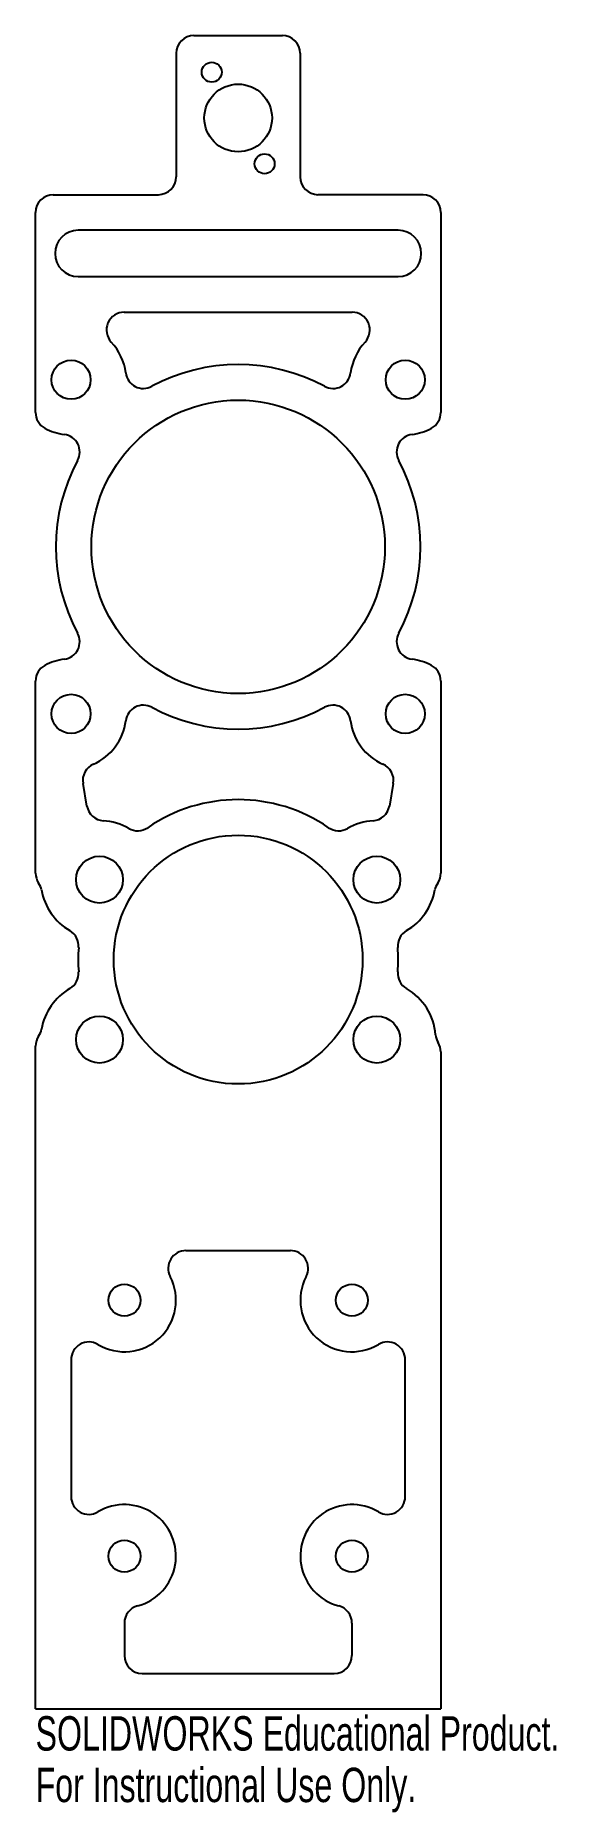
# Model space of a CAD drawing. Header units: millimetres. Extents: x -29 to 45, y -54 to 196.
import ezdxf

# ---------------------------------------------------------------- set-up
doc = ezdxf.new("R2010")
doc.units = ezdxf.units.MM
doc.styles.add('SLDTEXTSTYLE0', font='TXT', dxfattribs={"width": 0.7})

msp = doc.modelspace()

# ---------------------------------------------------------------- linework, layer by layer
at = {"color": 7, "linetype": 'Continuous', "lineweight": 25}
for p, q in [((-6.22, 195.92), (6.22, 195.92)), ((-8.72, 193.42), (-8.72, 176.03)), ((8.72, 193.42), (8.72, 176.03)), ((-26, 173.53), (-11.22, 173.53)), ((26, 173.53), (11.22, 173.53)), ((-28.5, 142.88), (-28.5, 171.03)), ((28.5, 171.03), (28.5, 142.88)), ((22.5, 168.53), (-22.5, 168.53)), ((-22.5, 162), (22.5, 162)), ((-16.02, 157), (16.02, 157)), ((-28.5, 78.09), (-28.5, 105.11)), ((28.5, 105.11), (28.5, 78.09)), ((-21.28, 87.52), (-21.82, 90.7)), ((21.82, 90.7), (21.28, 87.52)), ((-28.5, -39.5), (-28.5, 53.75)), ((28.5, 52.93), (28.5, -39.5)), ((-7.34, 24.98), (7.34, 24.98)), ((-23.5, 9.63), (-23.5, -9.63)), ((23.5, -9.63), (23.5, 9.63)), ((-16, -27.42), (-16, -32)), ((16, -27.42), (16, -32)), ((-13.5, -34.5), (13.5, -34.5)), ((-28.5, -39.5), (28.5, -39.5))]:
    msp.add_line(p, q, dxfattribs=at)
for centre, radius in [((-3.72, 190.76), 1.4), ((0, 184.32), 4.76), ((3.72, 177.87), 1.4), ((-23.5, 147.49), 2.75), ((23.5, 147.49), 2.75), ((0, 123.99), 20.64), ((-23.5, 100.49), 2.75), ((23.5, 100.49), 2.75), ((0, 65.92), 17.5), ((-19.5, 77.17), 3.3), ((19.5, 77.17), 3.3), ((-19.5, 54.67), 3.3), ((19.5, 54.67), 3.3), ((-16, 18), 2.25), ((16, 18), 2.25), ((-16, -18), 2.25), ((16, -18), 2.25)]:
    msp.add_circle(centre, radius, dxfattribs=at)
for centre, radius, start, end in [((-6.22, 193.42), 2.5, 90, 180), ((6.22, 193.42), 2.5, 0, 90), ((-11.22, 176.03), 2.5, 270, 0), ((11.22, 176.03), 2.5, 180, 270), ((-26, 171.03), 2.5, 90, 180), ((26, 171.03), 2.5, 0, 90), ((-22.5, 165.27), 3.26, 90, 270), ((22.5, 165.27), 3.26, 270, 90), ((-16.02, 154.5), 2.5, 90, 223.1578), ((16.02, 154.5), 2.5, 316.8422, 90), ((-23.5, 147.49), 7.75, 7.1711, 43.1578), ((23.5, 147.49), 7.75, 136.8422, 172.8289), ((-13.33, 148.77), 2.5, 187.1711, 298.2781), ((0, 123.99), 25.64, 61.7219, 118.2781), ((13.33, 148.77), 2.5, 241.7219, 352.8289), ((-26, 142.88), 2.5, 180, 241.5631), ((26, 142.88), 2.5, 298.4369, 0), ((-23.5, 147.49), 7.75, 241.5631, 262.8289), ((23.5, 147.49), 7.75, 277.1711, 298.4369), ((-24.78, 137.32), 2.5, 331.7219, 82.8289), ((24.78, 137.32), 2.5, 97.1711, 208.2781), ((0, 123.99), 25.64, 151.7219, 208.2781), ((0, 123.99), 25.64, 331.7219, 28.2781), ((-24.78, 110.66), 2.5, 277.1711, 28.2781), ((24.78, 110.66), 2.5, 151.7219, 262.8289), ((-23.5, 100.49), 7.75, 97.1711, 118.4369), ((23.5, 100.49), 7.75, 61.5631, 82.8289), ((-26, 105.11), 2.5, 118.4369, 180), ((26, 105.11), 2.5, 0, 61.5631), ((-13.33, 99.21), 2.5, 61.7219, 172.8289), ((0, 123.99), 25.64, 241.7219, 298.2781), ((13.33, 99.21), 2.5, 7.1711, 118.2781), ((-23.5, 100.49), 7.75, 293.848, 352.8289), ((23.5, 100.49), 7.75, 187.1711, 246.152), ((-19.36, 91.12), 2.5, 113.848, 189.731), ((19.36, 91.12), 2.5, 350.269, 66.152), ((-18.81, 87.95), 2.5, 189.731, 266.3467), ((0, 65.92), 22.5, 55.5761, 124.4239), ((18.81, 87.95), 2.5, 273.6533, 350.269), ((-19.5, 77.17), 8.3, 60.2007, 86.3467), ((19.5, 77.17), 8.3, 93.6533, 119.7993), ((-14.13, 86.54), 2.5, 240.2007, 304.4239), ((14.13, 86.54), 2.5, 235.5761, 299.7993), ((-26, 78.09), 2.5, 180, 214.2535), ((26, 78.09), 2.5, 325.7465, 0), ((-30.13, 75.28), 2.5, 10.0957, 34.2535), ((-19.5, 77.17), 8.3, 190.0957, 239.836), ((19.5, 77.17), 8.3, 300.164, 349.9043), ((30.13, 75.28), 2.5, 145.7465, 169.9043), ((-24.93, 67.83), 2.5, 355.6128, 59.836), ((0, 65.92), 22.5, 175.6128, 184.3872), ((24.93, 67.83), 2.5, 120.164, 184.3872), ((0, 65.92), 22.5, 355.6128, 4.3872), ((-24.93, 64.01), 2.5, 300.164, 4.3872), ((24.93, 64.01), 2.5, 175.6128, 239.836), ((-19.5, 54.67), 8.3, 120.164, 169.9043), ((19.5, 54.67), 8.3, 4.6498, 59.836), ((-26, 53.75), 2.5, 145.7465, 180), ((-30.13, 56.56), 2.5, 325.7465, 349.9043), ((30.26, 55.54), 2.5, 184.6498, 211.4725), ((26, 52.93), 2.5, 0, 31.4725), ((-7.34, 22.48), 2.5, 90, 207.3209), ((7.34, 22.48), 2.5, 332.6791, 90), ((-16, 18), 7.25, 239.1481, 27.3209), ((16, 18), 7.25, 152.6791, 300.8519), ((-21, 9.63), 2.5, 59.1481, 180), ((21, 9.63), 2.5, 0, 120.8519), ((-21, -9.63), 2.5, 180, 300.8519), ((21, -9.63), 2.5, 239.1481, 0), ((-16, -18), 7.25, 284.8572, 120.8519), ((16, -18), 7.25, 59.1481, 255.1428), ((-13.5, -27.42), 2.5, 104.8572, 180), ((13.5, -27.42), 2.5, 0, 75.1428), ((-13.5, -32), 2.5, 180, 270), ((13.5, -32), 2.5, 270, 0)]:
    msp.add_arc(centre, radius, start, end, dxfattribs=at)

# ---------------------------------------------------------------- texts
at = {"color": 7, "linetype": 'Continuous', "char_height": 4.8336, "attachment_point": 1, "style": 'SLDTEXTSTYLE0'}
for s, insert in [('SOLIDWORKS Educational Product.', (-28.5, -40.52)), ('For Instructional Use Only.', (-28.5, -47.77))]:
    msp.add_mtext(s, dxfattribs=dict(at, insert=insert))

doc.saveas('drawing.dxf')
